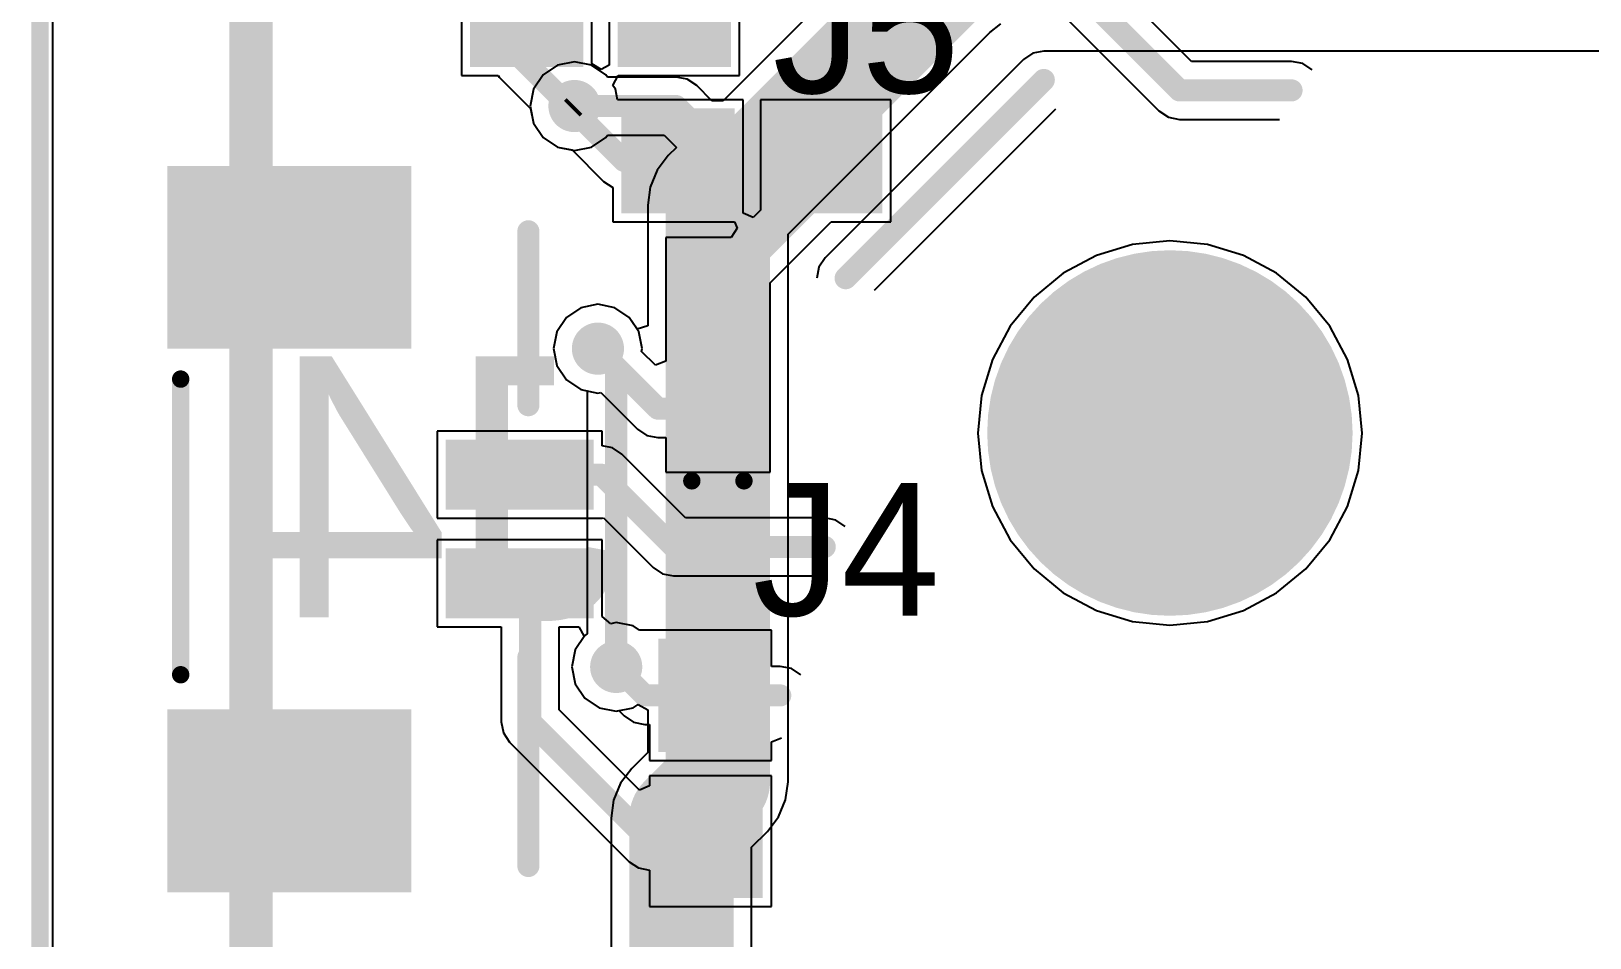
# Model space of a CAD drawing. Extents: x 65.4 to 145.6, y 116.1 to 196.3.
# Drawn here: x 65.43 to 83.36, y 175.38 to 185.81 of the extents above; entities that cross this region are included whole.
import ezdxf

# ---------------------------------------------------------------- set-up
doc = ezdxf.new("R2010")
doc.units = 0
doc.header["$MEASUREMENT"] = 0
doc.layers.get('0').update_dxf_attribs({"linetype": 'CONTINUOUS'})
for name, color, linetype in [('BOTTOMLAYER', 5, 'CONTINUOUS'), ('BOTTOMOVERLAY', 54, 'CONTINUOUS'), ('BOTTOMSOLDER', 6, 'CONTINUOUS'), ('MECHANICAL1', 6, 'CONTINUOUS'), ('MULTILAYER', 9, 'CONTINUOUS'), ('TOPLAYER', 1, 'CONTINUOUS'), ('TOPOVERLAY', 2, 'CONTINUOUS'), ('TOPPASTE', 8, 'CONTINUOUS'), ('TOPSOLDER', 216, 'CONTINUOUS'), ('VIAHOLELAYER', 16, 'CONTINUOUS')]:
    doc.layers.add(name, color=color, linetype=linetype)

# ---------------------------------------------------------------- blocks, each defined once
blk = doc.blocks.new('0603_RES_14')
at = {"layer": 'TOPLAYER'}
for points in [[(-1.184, 0.495), (-2.284, 0.495), (-1.184, -0.505), (-2.284, -0.505)], [(0.492, 0.495), (-0.608, 0.495), (0.492, -0.505), (-0.608, -0.505)]]:
    blk.add_solid(points, dxfattribs=at)
at = {"layer": 'TOPPASTE'}
for points in [[(-1.184, 0.495), (-2.284, 0.495), (-1.184, -0.505), (-2.284, -0.505)], [(0.492, 0.495), (-0.608, 0.495), (0.492, -0.505), (-0.608, -0.505)]]:
    blk.add_solid(points, dxfattribs=at)
at = {"layer": 'TOPSOLDER'}
for points in [[(-1.083, 0.597), (-2.386, 0.597), (-1.083, -0.607), (-2.386, -0.607)], [(0.594, 0.597), (-0.709, 0.597), (0.594, -0.607), (-0.709, -0.607)]]:
    blk.add_solid(points, dxfattribs=at)
blk = doc.blocks.new('J1_0603_34')
at = {"layer": 'TOPLAYER'}
for points in [[(-0.3, -0.5), (-0.3, 0.5), (-1.4, -0.5), (-1.4, 0.5)], [(1.4, -0.5), (1.4, 0.5), (0.3, -0.5), (0.3, 0.5)]]:
    blk.add_solid(points, dxfattribs=at)
at = {"layer": 'TOPPASTE'}
for points in [[(-0.3, -0.5), (-0.3, 0.5), (-1.4, -0.5), (-1.4, 0.5)], [(1.4, -0.5), (1.4, 0.5), (0.3, -0.5), (0.3, 0.5)]]:
    blk.add_solid(points, dxfattribs=at)
at = {"layer": 'TOPSOLDER'}
for points in [[(-0.198, -0.602), (-0.198, 0.602), (-1.502, -0.602), (-1.502, 0.602)], [(1.502, -0.602), (1.502, 0.602), (0.198, -0.602), (0.198, 0.602)]]:
    blk.add_solid(points, dxfattribs=at)
blk = doc.blocks.new('J1_0603_35')
at = {"layer": 'TOPLAYER'}
for points in [[(-0.3, -0.5), (-0.3, 0.5), (-1.4, -0.5), (-1.4, 0.5)], [(1.4, -0.5), (1.4, 0.5), (0.3, -0.5), (0.3, 0.5)]]:
    blk.add_solid(points, dxfattribs=at)
at = {"layer": 'TOPPASTE'}
for points in [[(-0.3, -0.5), (-0.3, 0.5), (-1.4, -0.5), (-1.4, 0.5)], [(1.4, -0.5), (1.4, 0.5), (0.3, -0.5), (0.3, 0.5)]]:
    blk.add_solid(points, dxfattribs=at)
at = {"layer": 'TOPSOLDER'}
for points in [[(-0.198, -0.602), (-0.198, 0.602), (-1.502, -0.602), (-1.502, 0.602)], [(1.502, -0.602), (1.502, 0.602), (0.198, -0.602), (0.198, 0.602)]]:
    blk.add_solid(points, dxfattribs=at)
blk = doc.blocks.new('L0603_51')
at = {"layer": 'TOPLAYER'}
for points in [[(-0.25, -0.4), (-0.25, 0.4), (-1.15, -0.4), (-1.15, 0.4)], [(1.15, -0.4), (1.15, 0.4), (0.25, -0.4), (0.25, 0.4)]]:
    blk.add_solid(points, dxfattribs=at)
at = {"layer": 'TOPOVERLAY', "const_width": 0.2}
blk.add_lwpolyline([(-1.45, 0.3), (-1.45, -0.3)], dxfattribs=at)
at = {"layer": 'TOPOVERLAY', "const_width": 0.1}
for points in [[(-1.5, 0.3, 1), (-1.4, 0.3, 1)], [(-1.5, -0.3, 1), (-1.4, -0.3, 1)]]:
    blk.add_lwpolyline(points, format="xyb", close=True, dxfattribs=at)
at = {"layer": 'TOPPASTE'}
for points in [[(-0.25, -0.4), (-0.25, 0.4), (-1.15, -0.4), (-1.15, 0.4)], [(1.15, -0.4), (1.15, 0.4), (0.25, -0.4), (0.25, 0.4)]]:
    blk.add_solid(points, dxfattribs=at)
at = {"layer": 'TOPSOLDER'}
for points in [[(-0.148, -0.502), (-0.148, 0.502), (-1.252, -0.502), (-1.252, 0.502)], [(1.252, -0.502), (1.252, 0.502), (0.148, -0.502), (0.148, 0.502)]]:
    blk.add_solid(points, dxfattribs=at)
blk = doc.blocks.new('SMT2PIN_81')
at = {"layer": 'TOPLAYER'}
for points in [[(-0.32, -0.83), (0.28, -0.83), (-0.32, 0.67), (0.28, 0.67)], [(0.93, -0.83), (1.53, -0.83), (0.93, 0.67), (1.53, 0.67)], [(-3.47, -4.03), (-1.57, -4.03), (-3.47, -1.43), (-1.57, -1.43)], [(2.78, -4.03), (4.68, -4.03), (2.78, -1.43), (4.68, -1.43)]]:
    blk.add_solid(points, dxfattribs=at)
at = {"layer": 'TOPOVERLAY'}
for points, const_width in [([(-0.82, 0.02), (-2.82, 0.02)], 0.254), ([(4.48, 0.02), (2.08, 0.02)], 0.254), ([(2.28, -3.98), (-1.12, -3.98)], 0.2)]:
    blk.add_lwpolyline(points, dxfattribs=dict(at, const_width=const_width))
for points, const_width in [([(-2.883, 0.02, 1), (-2.756, 0.02, 1)], 0.127), ([(-0.883, 0.02, 1), (-0.756, 0.02, 1)], 0.127), ([(2.016, 0.02, 1), (2.143, 0.02, 1)], 0.127), ([(4.416, 0.02, 1), (4.543, 0.02, 1)], 0.127), ([(-1.17, -3.98, 1), (-1.07, -3.98, 1)], 0.1), ([(2.23, -3.98, 1), (2.33, -3.98, 1)], 0.1)]:
    blk.add_lwpolyline(points, format="xyb", close=True, dxfattribs=dict(at, const_width=const_width))
at = {"layer": 'TOPPASTE'}
for points in [[(-0.32, -0.83), (0.28, -0.83), (-0.32, 0.67), (0.28, 0.67)], [(0.93, -0.83), (1.53, -0.83), (0.93, 0.67), (1.53, 0.67)], [(-3.47, -4.03), (-1.57, -4.03), (-3.47, -1.43), (-1.57, -1.43)], [(2.78, -4.03), (4.68, -4.03), (2.78, -1.43), (4.68, -1.43)]]:
    blk.add_solid(points, dxfattribs=at)
at = {"layer": 'TOPSOLDER'}
for points in [[(-0.422, -0.932), (0.382, -0.932), (-0.422, 0.772), (0.382, 0.772)], [(0.828, -0.932), (1.632, -0.932), (0.828, 0.772), (1.632, 0.772)], [(-3.572, -4.132), (-1.468, -4.132), (-3.572, -1.328), (-1.468, -1.328)], [(2.678, -4.132), (4.782, -4.132), (2.678, -1.328), (4.782, -1.328)]]:
    blk.add_solid(points, dxfattribs=at)

msp = doc.modelspace()

# ---------------------------------------------------------------- linework, layer by layer
at = {"layer": 'BOTTOMLAYER'}
for p, q in [((65.682, 123.836), (65.682, 196.076)), ((75.431, 187.047), (73.391, 185.006)), ((74.233, 183.565), (76.459, 185.792)), ((76.459, 185.792), (76.588, 185.89)), ((71.487, 185.417), (71.322, 185.306)), ((71.682, 185.456), (71.487, 185.417)), ((71.877, 185.417), (71.682, 185.456)), ((72.042, 185.306), (71.877, 185.417)), ((76.846, 185.482), (74.566, 183.202)), ((76.954, 185.554), (76.846, 185.482)), ((77.082, 185.579), (76.954, 185.554)), ((85.963, 185.579), (77.082, 185.579)), ((71.322, 185.306), (71.211, 185.141)), ((72.061, 185.279), (72.042, 185.306)), ((72.852, 185.279), (72.061, 185.279)), ((72.98, 185.254), (72.852, 185.279)), ((73.088, 185.182), (72.98, 185.254)), ((71.211, 185.141), (71.172, 184.946)), ((73.264, 185.006), (73.088, 185.182)), ((71.172, 184.946), (71.211, 184.751)), ((73.391, 185.006), (73.264, 185.006)), ((75.135, 182.828), (77.22, 184.913)), ((71.211, 184.751), (71.322, 184.586)), ((71.322, 184.586), (71.487, 184.475)), ((71.877, 184.475), (72.042, 184.586)), ((72.042, 184.586), (72.061, 184.613)), ((72.061, 184.613), (72.714, 184.613)), ((72.714, 184.613), (72.856, 184.471)), ((71.487, 184.475), (71.682, 184.436)), ((71.682, 184.436), (71.877, 184.475)), ((72.761, 184.377), (72.633, 184.209)), ((72.856, 184.471), (72.761, 184.377)), ((72.633, 184.209), (72.553, 184.015)), ((72.553, 184.015), (72.525, 183.806)), ((72.525, 183.806), (72.525, 182.417)), ((74.139, 183.472), (74.233, 183.565)), ((74.139, 177.176), (74.139, 183.472)), ((78.101, 183.354), (77.686, 183.228)), ((78.532, 183.397), (78.101, 183.354)), ((78.963, 183.354), (78.532, 183.397)), ((79.378, 183.228), (78.963, 183.354)), ((74.494, 183.094), (74.469, 182.966)), ((74.566, 183.202), (74.494, 183.094)), ((77.686, 183.228), (77.304, 183.024)), ((79.76, 183.024), (79.378, 183.228)), ((77.304, 183.024), (76.969, 182.749)), ((80.095, 182.749), (79.76, 183.024)), ((76.969, 182.749), (76.694, 182.414)), ((80.37, 182.414), (80.095, 182.749)), ((71.757, 182.627), (71.592, 182.516)), ((71.952, 182.666), (71.757, 182.627)), ((72.147, 182.627), (71.952, 182.666)), ((72.312, 182.516), (72.147, 182.627)), ((71.592, 182.516), (71.481, 182.351)), ((72.404, 182.38), (72.312, 182.516)), ((72.525, 182.417), (72.404, 182.38)), ((76.694, 182.414), (76.49, 182.032)), ((80.574, 182.032), (80.37, 182.414)), ((71.481, 182.351), (71.442, 182.156)), ((71.442, 182.156), (71.481, 181.961)), ((76.49, 182.032), (76.364, 181.617)), ((80.7, 181.617), (80.574, 182.032)), ((71.481, 181.961), (71.592, 181.796)), ((71.592, 181.796), (71.757, 181.685)), ((71.757, 181.685), (71.829, 181.671)), ((71.829, 181.671), (71.829, 178.875)), ((76.364, 181.617), (76.321, 181.186)), ((80.743, 181.186), (80.7, 181.617)), ((76.321, 181.186), (76.364, 180.755)), ((80.7, 180.755), (80.743, 181.186)), ((76.364, 180.755), (76.49, 180.34)), ((80.574, 180.34), (80.7, 180.755)), ((76.49, 180.34), (76.694, 179.958)), ((80.37, 179.958), (80.574, 180.34)), ((76.694, 179.958), (76.969, 179.623)), ((80.095, 179.623), (80.37, 179.958)), ((76.969, 179.623), (77.304, 179.348)), ((79.76, 179.348), (80.095, 179.623)), ((77.304, 179.348), (77.686, 179.144)), ((79.378, 179.144), (79.76, 179.348)), ((77.686, 179.144), (78.101, 179.018)), ((78.963, 179.018), (79.378, 179.144)), ((78.101, 179.018), (78.532, 178.975)), ((78.532, 178.975), (78.963, 179.018)), ((71.802, 178.856), (71.691, 178.691)), ((71.829, 178.875), (71.802, 178.856)), ((71.691, 178.691), (71.652, 178.496)), ((71.652, 178.496), (71.691, 178.301)), ((71.691, 178.301), (71.802, 178.136)), ((71.802, 178.136), (71.967, 178.025)), ((72.357, 178.025), (72.413, 178.062)), ((72.413, 178.062), (72.525, 178.003)), ((71.967, 178.025), (72.162, 177.986)), ((72.162, 177.986), (72.357, 178.025)), ((72.525, 178.003), (72.525, 177.51)), ((72.525, 177.51), (72.341, 177.327)), ((72.213, 177.159), (72.133, 176.965)), ((72.341, 177.327), (72.213, 177.159)), ((74.111, 176.967), (74.139, 177.176)), ((74.139, 177.176), (74.139, 177.176)), ((74.139, 177.176), (74.139, 177.176)), ((74.139, 177.176), (74.139, 177.176)), ((72.133, 176.965), (72.105, 176.756)), ((74.031, 176.773), (74.111, 176.967)), ((72.105, 176.756), (72.105, 172.466)), ((73.903, 176.605), (74.031, 176.773)), ((73.719, 176.422), (73.903, 176.605)), ((73.719, 172.973), (73.719, 176.422))]:
    msp.add_line(p, q, dxfattribs=at)
for points, const_width in [([(73.662, 184.136), (76.002, 186.476)], 1.2), ([(74.802, 182.966), (77.082, 185.246)], 0.254), ([(71.682, 184.946), (72.852, 184.946)], 0.254), ([(72.852, 184.946), (73.662, 184.136)], 0.254), ([(73.332, 183.806), (73.662, 184.136)], 1.2), ([(73.332, 177.176), (73.332, 183.806)], 1.2), ([(71.952, 182.156), (72.162, 181.946)], 0.254), ([(72.162, 178.496), (72.162, 181.946)], 0.254), ([(72.912, 176.756), (73.332, 177.176)], 1.2), ([(72.912, 172.466), (72.912, 176.756)], 1.2)]:
    msp.add_lwpolyline(points, dxfattribs=dict(at, const_width=const_width))
for points, const_width in [([(71.532, 184.946, 1), (71.832, 184.946, 1)], 0.3), ([(77.018, 185.246, 1), (77.145, 185.246, 1)], 0.127), ([(77.018, 185.246, 1), (77.145, 185.246, 1)], 0.127), ([(71.619, 184.946, 1), (71.746, 184.946, 1)], 0.127), ([(72.788, 184.946, 1), (72.915, 184.946, 1)], 0.127), ([(72.788, 184.946, 1), (72.915, 184.946, 1)], 0.127), ([(73.362, 184.136, 1), (73.962, 184.136, 1)], 0.6), ([(73.362, 184.136, 1), (73.962, 184.136, 1)], 0.6), ([(73.032, 183.806, 1), (73.632, 183.806, 1)], 0.6), ([(73.032, 183.806, 1), (73.632, 183.806, 1)], 0.6), ([(73.598, 184.136, 1), (73.725, 184.136, 1)], 0.127), ([(68.382, 182.816, 1), (68.682, 182.816, 1)], 0.3), ([(74.738, 182.966, 1), (74.865, 182.966, 1)], 0.127), ([(74.738, 182.966, 1), (74.865, 182.966, 1)], 0.127), ([(77.532, 181.186, 1), (79.532, 181.186, 1)], 2), ([(71.802, 182.156, 1), (72.102, 182.156, 1)], 0.3), ([(71.888, 182.156, 1), (72.015, 182.156, 1)], 0.127), ([(72.098, 181.946, 1), (72.225, 181.946, 1)], 0.127), ([(72.098, 181.946, 1), (72.225, 181.946, 1)], 0.127), ([(72.012, 178.496, 1), (72.312, 178.496, 1)], 0.3), ([(72.098, 178.496, 1), (72.225, 178.496, 1)], 0.127), ([(73.032, 177.176, 1), (73.632, 177.176, 1)], 0.6), ([(73.032, 177.176, 1), (73.632, 177.176, 1)], 0.6), ([(72.612, 176.756, 1), (73.212, 176.756, 1)], 0.6), ([(72.612, 176.756, 1), (73.212, 176.756, 1)], 0.6), ([(68.292, 177.026, 1), (68.592, 177.026, 1)], 0.3)]:
    msp.add_lwpolyline(points, format="xyb", close=True, dxfattribs=dict(at, const_width=const_width))
at = {"layer": 'BOTTOMSOLDER', "const_width": 2.102}
msp.add_lwpolyline([(77.481, 181.186, 1), (79.583, 181.186, 1)], format="xyb", close=True, dxfattribs=at)
at = {"layer": 'MECHANICAL1', "const_width": 0.2}
msp.add_lwpolyline([(65.532, 116.186), (65.532, 196.186)], dxfattribs=at)
at = {"layer": 'MULTILAYER'}
for points, const_width in [([(71.532, 184.946, 1), (71.832, 184.946, 1)], 0.3), ([(68.382, 182.816, 1), (68.682, 182.816, 1)], 0.3), ([(77.532, 181.186, 1), (79.532, 181.186, 1)], 2), ([(71.802, 182.156, 1), (72.102, 182.156, 1)], 0.3), ([(72.012, 178.496, 1), (72.312, 178.496, 1)], 0.3), ([(68.292, 177.026, 1), (68.592, 177.026, 1)], 0.3)]:
    msp.add_lwpolyline(points, format="xyb", close=True, dxfattribs=dict(at, const_width=const_width))
at = {"layer": 'TOPLAYER'}
for p, q in [((65.682, 123.836), (65.682, 196.076)), ((78.78, 185.459), (75.192, 189.048)), ((75.309, 187.987), (78.406, 184.89)), ((70.382, 186.696), (70.382, 185.296)), ((71.882, 185.431), (71.882, 186.696)), ((72.082, 186.696), (72.082, 185.415)), ((73.582, 185.296), (73.582, 186.194)), ((71.991, 185.366), (71.882, 185.431)), ((72.082, 185.415), (71.991, 185.366)), ((79.932, 185.459), (78.78, 185.459)), ((80.06, 185.434), (79.932, 185.459)), ((80.168, 185.362), (80.06, 185.434)), ((70.382, 185.296), (70.806, 185.296)), ((70.806, 185.296), (70.816, 185.28)), ((70.816, 185.28), (71.178, 184.919)), ((72.124, 185.184), (72.184, 185.296)), ((72.184, 185.296), (73.582, 185.296)), ((72.153, 185.141), (72.124, 185.184)), ((72.178, 185.016), (72.153, 185.141)), ((71.178, 184.919), (71.211, 184.751)), ((73.622, 185.016), (72.178, 185.016)), ((73.622, 183.713), (73.622, 185.016)), ((75.322, 185.016), (73.822, 185.016)), ((73.822, 185.016), (73.822, 183.748)), ((75.322, 183.616), (75.322, 185.016)), ((78.406, 184.89), (78.514, 184.818)), ((71.211, 184.751), (71.322, 184.586)), ((78.514, 184.818), (78.642, 184.793)), ((78.642, 184.793), (79.794, 184.793)), ((71.322, 184.586), (71.487, 184.475)), ((71.487, 184.475), (71.655, 184.442)), ((71.655, 184.442), (72.016, 184.08)), ((72.016, 184.08), (72.122, 184.01)), ((72.122, 184.01), (72.122, 183.616)), ((72.122, 183.616), (73.525, 183.616)), ((73.525, 183.616), (73.555, 183.542)), ((73.739, 183.665), (73.622, 183.713)), ((73.822, 183.748), (73.739, 183.665)), ((73.932, 182.914), (74.634, 183.616)), ((74.634, 183.616), (75.322, 183.616)), ((73.485, 183.436), (72.732, 183.436)), ((72.732, 183.436), (72.732, 182.136)), ((73.555, 183.542), (73.485, 183.436)), ((78.101, 183.354), (77.686, 183.228)), ((78.532, 183.397), (78.101, 183.354)), ((78.963, 183.354), (78.532, 183.397)), ((79.378, 183.228), (78.963, 183.354)), ((77.686, 183.228), (77.304, 183.024)), ((79.76, 183.024), (79.378, 183.228)), ((73.932, 182.136), (73.932, 182.914)), ((77.304, 183.024), (76.969, 182.749)), ((80.095, 182.749), (79.76, 183.024)), ((76.969, 182.749), (76.694, 182.414)), ((80.37, 182.414), (80.095, 182.749)), ((71.757, 182.627), (71.592, 182.516)), ((71.952, 182.666), (71.757, 182.627)), ((72.147, 182.627), (71.952, 182.666)), ((72.312, 182.516), (72.147, 182.627)), ((71.592, 182.516), (71.481, 182.351)), ((72.423, 182.351), (72.312, 182.516)), ((76.694, 182.414), (76.49, 182.032)), ((80.574, 182.032), (80.37, 182.414)), ((71.481, 182.351), (71.442, 182.156)), ((72.462, 182.156), (72.423, 182.351)), ((71.442, 182.156), (71.481, 181.961)), ((72.455, 182.124), (72.462, 182.156)), ((72.615, 181.965), (72.455, 182.124)), ((72.732, 182.013), (72.615, 181.965)), ((72.732, 182.136), (72.732, 182.136)), ((72.732, 182.136), (72.732, 182.036)), ((72.732, 182.036), (72.732, 182.036)), ((72.732, 182.036), (72.732, 182.013)), ((73.932, 182.036), (73.932, 182.136)), ((73.932, 182.136), (73.932, 182.136)), ((73.932, 180.736), (73.932, 182.036)), ((73.932, 182.036), (73.932, 182.036)), ((73.932, 182.036), (73.932, 182.036)), ((73.932, 182.036), (73.932, 182.036)), ((76.49, 182.032), (76.364, 181.617)), ((80.7, 181.617), (80.574, 182.032)), ((71.481, 181.961), (71.592, 181.796)), ((71.592, 181.796), (71.757, 181.685)), ((71.757, 181.685), (71.952, 181.646)), ((71.952, 181.646), (71.984, 181.653)), ((71.984, 181.653), (72.406, 181.23)), ((76.364, 181.617), (76.321, 181.186)), ((80.743, 181.186), (80.7, 181.617)), ((72.002, 181.206), (70.102, 181.206)), ((70.102, 181.206), (70.102, 180.206)), ((72.002, 181.037), (72.002, 181.206)), ((72.406, 181.23), (72.406, 181.23)), ((72.406, 181.23), (72.406, 181.23)), ((72.406, 181.23), (72.406, 181.23)), ((72.406, 181.23), (72.406, 181.23)), ((72.406, 181.23), (72.406, 181.23)), ((72.406, 181.23), (72.406, 181.23)), ((72.406, 181.23), (72.406, 181.23)), ((72.406, 181.23), (72.406, 181.23)), ((72.406, 181.23), (72.406, 181.23)), ((72.406, 181.23), (72.406, 181.23)), ((72.406, 181.23), (72.406, 181.23)), ((72.406, 181.23), (72.514, 181.158)), ((72.514, 181.158), (72.642, 181.133)), ((72.642, 181.133), (72.732, 181.133)), ((72.732, 181.133), (72.732, 180.736)), ((76.321, 181.186), (76.364, 180.755)), ((80.7, 180.755), (80.743, 181.186)), ((72.12, 181.014), (72.002, 181.037)), ((72.228, 180.942), (72.12, 181.014)), ((72.96, 180.209), (72.228, 180.942)), ((76.364, 180.755), (76.49, 180.34)), ((80.574, 180.34), (80.7, 180.755)), ((72.732, 180.736), (73.932, 180.736)), ((70.102, 180.206), (72.002, 180.206)), ((72.002, 180.206), (72.015, 180.211)), ((72.002, 180.206), (72.002, 180.206)), ((72.002, 180.206), (72.002, 180.206)), ((72.015, 180.211), (72.586, 179.64)), ((74.562, 180.209), (72.96, 180.209)), ((74.69, 180.184), (74.562, 180.209)), ((76.49, 180.34), (76.694, 179.958)), ((80.37, 179.958), (80.574, 180.34)), ((74.798, 180.112), (74.69, 180.184)), ((72.002, 179.956), (70.102, 179.956)), ((70.102, 179.956), (70.102, 178.956)), ((72.002, 179.074), (72.002, 179.956)), ((76.694, 179.958), (76.969, 179.623)), ((80.095, 179.623), (80.37, 179.958)), ((72.586, 179.64), (72.694, 179.568)), ((72.694, 179.568), (72.694, 179.568)), ((72.694, 179.568), (72.694, 179.568)), ((72.694, 179.568), (72.694, 179.568)), ((72.694, 179.568), (72.694, 179.568)), ((72.694, 179.568), (72.694, 179.568)), ((72.694, 179.568), (72.822, 179.543)), ((72.822, 179.543), (74.424, 179.543)), ((76.969, 179.623), (77.304, 179.348)), ((79.76, 179.348), (80.095, 179.623)), ((77.304, 179.348), (77.686, 179.144)), ((79.378, 179.144), (79.76, 179.348)), ((77.686, 179.144), (78.101, 179.018)), ((78.963, 179.018), (79.378, 179.144)), ((70.102, 178.956), (70.839, 178.956)), ((70.839, 178.956), (70.839, 177.866)), ((71.505, 178.004), (71.505, 178.956)), ((71.505, 178.956), (71.733, 178.956)), ((71.733, 178.956), (71.793, 178.844)), ((72.1, 178.993), (72.002, 179.074)), ((72.162, 179.006), (72.1, 178.993)), ((72.357, 178.967), (72.162, 179.006)), ((72.43, 178.918), (72.357, 178.967)), ((78.101, 179.018), (78.532, 178.975)), ((78.532, 178.975), (78.963, 179.018)), ((71.793, 178.844), (71.691, 178.691)), ((72.547, 178.918), (72.43, 178.918)), ((73.947, 178.918), (72.547, 178.918)), ((72.547, 178.918), (72.547, 178.918)), ((73.947, 178.502), (73.947, 178.918)), ((71.691, 178.691), (71.652, 178.496)), ((71.652, 178.496), (71.691, 178.301)), ((74.05, 178.502), (73.947, 178.502)), ((74.177, 178.476), (74.05, 178.502)), ((74.286, 178.404), (74.177, 178.476)), ((71.691, 178.301), (71.802, 178.136)), ((71.802, 178.136), (71.967, 178.025)), ((72.429, 177.08), (71.505, 178.004)), ((71.967, 178.025), (72.162, 177.986)), ((72.162, 177.986), (72.194, 177.993)), ((72.194, 177.993), (72.254, 177.932)), ((72.254, 177.932), (72.362, 177.86)), ((70.839, 177.866), (70.864, 177.738)), ((70.864, 177.738), (70.936, 177.63)), ((72.362, 177.86), (72.49, 177.835)), ((72.49, 177.835), (72.547, 177.835)), ((72.547, 177.835), (72.547, 177.418)), ((70.936, 177.63), (70.936, 177.63)), ((70.936, 177.63), (70.936, 177.63)), ((70.936, 177.63), (70.936, 177.63)), ((70.936, 177.63), (70.936, 177.63)), ((70.936, 177.63), (70.936, 177.63)), ((70.936, 177.63), (70.936, 177.63)), ((70.936, 177.63), (72.31, 176.256)), ((73.947, 177.633), (74.065, 177.682)), ((73.947, 177.418), (73.947, 177.633)), ((72.547, 177.418), (73.947, 177.418)), ((73.947, 177.242), (72.547, 177.242)), ((72.547, 177.242), (72.547, 177.129)), ((73.947, 175.742), (73.947, 177.242)), ((72.547, 177.129), (72.429, 177.08)), ((72.31, 176.256), (72.31, 176.256)), ((72.31, 176.256), (72.31, 176.256)), ((72.31, 176.256), (72.31, 176.256)), ((72.31, 176.256), (72.31, 176.256)), ((72.31, 176.256), (72.31, 176.256)), ((72.31, 176.256), (72.31, 176.256)), ((72.31, 176.256), (72.31, 176.256)), ((72.31, 176.256), (72.31, 176.256)), ((72.31, 176.256), (72.31, 176.256)), ((72.31, 176.256), (72.31, 176.256)), ((72.31, 176.256), (72.31, 176.256)), ((72.31, 176.256), (72.31, 176.256)), ((72.31, 176.256), (72.31, 176.256)), ((72.31, 176.256), (72.419, 176.184)), ((72.419, 176.184), (72.546, 176.158)), ((72.546, 176.158), (72.547, 176.158)), ((72.547, 176.158), (72.547, 175.742)), ((72.547, 175.742), (73.947, 175.742))]:
    msp.add_line(p, q, dxfattribs=at)
for points, const_width in [([(67.962, 143.906), (67.962, 194.096)], 0.5), ([(74.942, 188.826), (78.642, 185.126)], 0.254), ([(71.052, 185.516), (71.052, 186.086)], 0.254), ([(71.052, 185.516), (71.652, 184.916)], 0.254), ([(78.642, 185.126), (79.932, 185.126)], 0.254), ([(71.652, 184.916), (71.682, 184.946)], 0.254), ([(71.652, 184.916), (72.252, 184.316)], 0.254), ([(72.252, 184.316), (72.872, 184.316)], 0.254), ([(74.572, 184.026), (74.572, 184.316)], 0.254), ([(73.362, 182.816), (74.572, 184.026)], 0.254), ([(71.952, 182.156), (72.642, 181.466)], 0.254), ([(72.642, 181.466), (73.362, 181.466)], 0.254), ([(71.052, 180.706), (71.992, 180.706)], 0.254), ([(71.992, 180.706), (72.822, 179.876)], 0.254), ([(72.822, 179.876), (74.562, 179.876)], 0.254), ([(71.172, 177.866), (71.172, 179.486)], 0.254), ([(72.162, 178.496), (72.49, 178.168)], 0.254), ([(72.49, 178.168), (73.247, 178.168)], 0.254), ([(73.247, 178.168), (74.05, 178.168)], 0.254), ([(71.172, 177.866), (72.546, 176.492)], 0.254), ([(72.546, 176.492), (73.247, 176.492)], 0.254)]:
    msp.add_lwpolyline(points, dxfattribs=dict(at, const_width=const_width))
for points, const_width in [([(70.988, 185.516, 1), (71.115, 185.516, 1)], 0.127), ([(70.988, 185.516, 1), (71.115, 185.516, 1)], 0.127), ([(71.532, 184.946, 1), (71.832, 184.946, 1)], 0.3), ([(78.579, 185.126, 1), (78.706, 185.126, 1)], 0.127), ([(78.579, 185.126, 1), (78.706, 185.126, 1)], 0.127), ([(79.868, 185.126, 1), (79.995, 185.126, 1)], 0.127), ([(79.868, 185.126, 1), (79.995, 185.126, 1)], 0.127), ([(71.619, 184.946, 1), (71.746, 184.946, 1)], 0.127), ([(71.589, 184.916, 1), (71.716, 184.916, 1)], 0.127), ([(71.589, 184.916, 1), (71.716, 184.916, 1)], 0.127), ([(71.589, 184.916, 1), (71.716, 184.916, 1)], 0.127), ([(72.188, 184.316, 1), (72.315, 184.316, 1)], 0.127), ([(72.188, 184.316, 1), (72.315, 184.316, 1)], 0.127), ([(72.808, 184.316, 1), (72.935, 184.316, 1)], 0.127), ([(74.509, 184.316, 1), (74.636, 184.316, 1)], 0.127), ([(74.509, 184.026, 1), (74.636, 184.026, 1)], 0.127), ([(74.509, 184.026, 1), (74.636, 184.026, 1)], 0.127), ([(68.382, 182.816, 1), (68.682, 182.816, 1)], 0.3), ([(77.532, 181.186, 1), (79.532, 181.186, 1)], 2), ([(73.298, 182.816, 1), (73.425, 182.816, 1)], 0.127), ([(71.802, 182.156, 1), (72.102, 182.156, 1)], 0.3), ([(71.888, 182.156, 1), (72.015, 182.156, 1)], 0.127), ([(72.579, 181.466, 1), (72.706, 181.466, 1)], 0.127), ([(72.579, 181.466, 1), (72.706, 181.466, 1)], 0.127), ([(73.298, 181.466, 1), (73.425, 181.466, 1)], 0.127), ([(70.988, 180.706, 1), (71.115, 180.706, 1)], 0.127), ([(71.929, 180.706, 1), (72.056, 180.706, 1)], 0.127), ([(71.929, 180.706, 1), (72.056, 180.706, 1)], 0.127), ([(72.759, 179.876, 1), (72.886, 179.876, 1)], 0.127), ([(72.759, 179.876, 1), (72.886, 179.876, 1)], 0.127), ([(74.498, 179.876, 1), (74.625, 179.876, 1)], 0.127), ([(74.498, 179.876, 1), (74.625, 179.876, 1)], 0.127), ([(71.108, 179.486, 1), (71.235, 179.486, 1)], 0.127), ([(72.012, 178.496, 1), (72.312, 178.496, 1)], 0.3), ([(72.098, 178.496, 1), (72.225, 178.496, 1)], 0.127), ([(72.426, 178.168, 1), (72.553, 178.168, 1)], 0.127), ([(72.426, 178.168, 1), (72.553, 178.168, 1)], 0.127), ([(73.184, 178.168, 1), (73.311, 178.168, 1)], 0.127), ([(73.184, 178.168, 1), (73.311, 178.168, 1)], 0.127), ([(73.986, 178.168, 1), (74.113, 178.168, 1)], 0.127), ([(73.986, 178.168, 1), (74.113, 178.168, 1)], 0.127), ([(71.108, 177.866, 1), (71.235, 177.866, 1)], 0.127), ([(71.108, 177.866, 1), (71.235, 177.866, 1)], 0.127), ([(68.292, 177.026, 1), (68.592, 177.026, 1)], 0.3), ([(72.483, 176.492, 1), (72.61, 176.492, 1)], 0.127), ([(72.483, 176.492, 1), (72.61, 176.492, 1)], 0.127), ([(73.184, 176.492, 1), (73.311, 176.492, 1)], 0.127)]:
    msp.add_lwpolyline(points, format="xyb", close=True, dxfattribs=dict(at, const_width=const_width))
at = {"layer": 'TOPSOLDER', "const_width": 2.102}
msp.add_lwpolyline([(77.481, 181.186, 1), (79.583, 181.186, 1)], format="xyb", close=True, dxfattribs=at)
at = {"layer": 'VIAHOLELAYER'}
for points, const_width in [([(71.607, 184.946, 1), (71.757, 184.946, 1)], 0.15), ([(68.457, 182.816, 1), (68.607, 182.816, 1)], 0.15), ([(77.732, 181.186, 1), (79.332, 181.186, 1)], 1.6), ([(71.877, 182.156, 1), (72.027, 182.156, 1)], 0.15), ([(72.087, 178.496, 1), (72.237, 178.496, 1)], 0.15), ([(68.367, 177.026, 1), (68.517, 177.026, 1)], 0.15)]:
    msp.add_lwpolyline(points, format="xyb", close=True, dxfattribs=dict(at, const_width=const_width))

# ---------------------------------------------------------------- block references
for name, p, rotation in [('J1_0603_34', (71.982, 185.996), 180), ('J1_0603_35', (73.722, 184.316), 180), ('SMT2PIN_81', (71.132, 180.686), 270), ('L0603_51', (73.332, 182.086), 90), ('0603_RES_14', (73.242, 178.226), 90)]:
    msp.add_blockref(name, p, dxfattribs=dict(rotation=rotation))

# ---------------------------------------------------------------- texts
at = {"layer": 'BOTTOMOVERLAY', "text_generation_flag": 2}
msp.add_text('J4', height=3, rotation=360, dxfattribs=at).set_placement((72.252, 179.066))
at = {"layer": 'TOPOVERLAY'}
msp.add_text('J5', height=1.524, rotation=360, dxfattribs=at).set_placement((73.962, 185.096))
msp.add_text('J4', height=1.524, dxfattribs=at).set_placement((73.732, 179.086))

doc.saveas('drawing.dxf')
